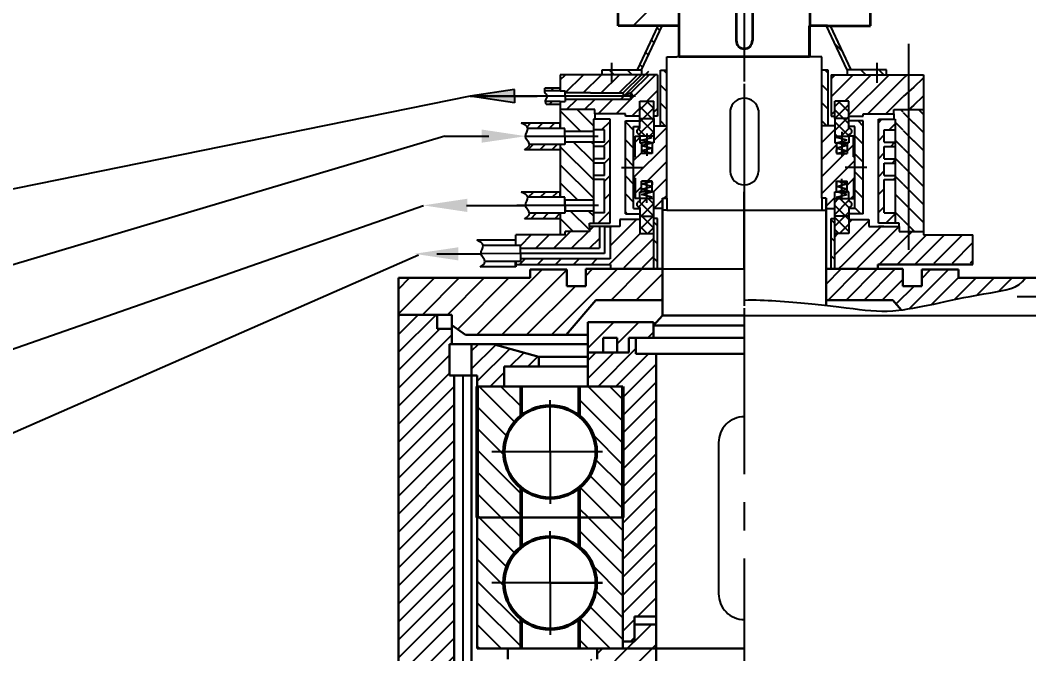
# Model space of a CAD drawing. Header units: millimetres. Extents: x 2503 to 3468, y 3317 to 4421.
# Drawn here: x 2616.9 to 2731, y 4080.2 to 4151.9 of the extents above; entities that cross this region are included whole.
import ezdxf

# ---------------------------------------------------------------- set-up
doc = ezdxf.new("R2010")
doc.units = ezdxf.units.MM
doc.header["$LTSCALE"] = 0.5
doc.linetypes.add('CENTER', pattern=[50.8, 31.75, -6.35, 6.35, -6.35])
doc.styles.get("Standard").update_dxf_attribs({"font": 'isocpeur.ttf', "oblique": 15})
doc.dimstyles.new('ISO-25', dxfattribs={"dimtxt": 2.5, "dimasz": 2.5, "dimexe": 1.25, "dimexo": 0.625, "dimtad": 1, "dimtoh": 1, "dimdec": 0, "dimtxsty": 'Standard', "dimcen": 2.5, "dimadec": 0, "dimazin": 0, "dimtfac": 1, "dimtdec": 0, "dimtmove": 0, "dimatfit": 3, "dimfxl": 1, "dimarcsym": 0})
pattern_1 = [(315, (2426.199, 3323.6669), (1.0169026, 1.0169026), [])]
pattern_2 = [(225, (2426.199, 3323.6669), (1.0169026, -1.0169026), [])]
pattern_3 = [(45, (2728.963, 3281.6018), (-1.4073123, 1.4073123), [])]
pattern_4 = [(45, (14.7563, 0.949), (-1.01690255, 1.01690255), [])]

# ---------------------------------------------------------------- blocks, each defined once
blk = doc.blocks.new('*D11')
at = {"color": 0, "lineweight": -2, "ltscale": 0.5, "transparency": 16777216}
for p, q in [((2699.47, 4383.66), (2896.06, 4383.66)), ((2894.81, 4373.66), (2894.81, 3335.78)), ((2715.39, 3325.78), (2896.06, 3325.78))]:
    blk.add_line(p, q, dxfattribs=at)
at = {"color": 0, "ltscale": 0.5, "transparency": 16777216}
for points in [[(2893.14, 4373.66), (2896.48, 4373.66), (2894.81, 4383.66)], [(2893.14, 3335.78), (2896.48, 3335.78), (2894.81, 3325.78)]]:
    blk.add_solid(points, dxfattribs=at)
at = {"layer": 'Defpoints', "color": 0, "ltscale": 0.5, "transparency": 16777216}
for p in [(2698.84, 4383.66), (2714.77, 3325.78), (2894.81, 3325.78)]:
    blk.add_point(p, dxfattribs=at)
at = {"color": 0, "lineweight": 25, "ltscale": 0.5, "transparency": 16777216, "insert": (2891.69, 3863.87), "char_height": 2.5, "attachment_point": 5, "rotation": 90}
blk.add_mtext('{\\H2x;6990}', dxfattribs=at)
blk = doc.blocks.new('*D21')
at = {"color": 0, "lineweight": -2, "ltscale": 0.5, "transparency": 16777216}
for p, q in [((2699.47, 4160.83), (2881.95, 4160.83)), ((2880.7, 4150.83), (2880.7, 3947.79)), ((2843.87, 3937.79), (2881.95, 3937.79))]:
    blk.add_line(p, q, dxfattribs=at)
at = {"color": 0, "ltscale": 0.5, "transparency": 16777216}
for points in [[(2879.03, 4150.83), (2882.37, 4150.83), (2880.7, 4160.83)], [(2879.03, 3947.79), (2882.37, 3947.79), (2880.7, 3937.79)]]:
    blk.add_solid(points, dxfattribs=at)
at = {"layer": 'Defpoints', "color": 0, "ltscale": 0.5, "transparency": 16777216}
for p in [(2698.84, 4160.83), (2843.24, 3937.79), (2880.7, 3937.79)]:
    blk.add_point(p, dxfattribs=at)
at = {"color": 0, "ltscale": 0.5, "transparency": 16777216, "insert": (2876.57, 4048.17), "char_height": 2.5, "attachment_point": 5, "rotation": 90}
blk.add_mtext('{\\H2.8x;1100}', dxfattribs=at)

msp = doc.modelspace()

# ---------------------------------------------------------------- hatches: boundary and pattern name
at = {"lineweight": 25, "ltscale": 0.5}
h = msp.add_hatch(dxfattribs=at)
h.set_pattern_fill('ANSI31', color=0, scale=1.43)
h.set_pattern_definition([(45, (-1996.202, -1526.426), (-3.2104416, 3.2104416), [])])
h.paths.add_polyline_path([(2698.84, 4168.68), (2682.63, 4168.68), (2682.63, 4163.84), (2684.57, 4163.84), (2684.57, 4151.26), (2689.41, 4151.26), (2691.46, 4151.26), (2691.46, 4160.02), (2692.26, 4160.83), (2698.84, 4160.83)])
h = msp.add_hatch()
h.set_pattern_fill('ANSI31', color=0, scale=0.45295, angle=270, style=0)
h.set_pattern_definition(pattern_1)
h.paths.add_polyline_path([(2686.77, 4146.25), (2687.21, 4146.25), (2689.54, 4151.26), (2689.1, 4151.26)])
h = msp.add_hatch()
h.set_pattern_fill('ANSI31', color=0, scale=0.45295, angle=270, style=0)
h.set_pattern_definition(pattern_1)
h.paths.add_polyline_path([(2708.58, 4151.26), (2708.14, 4151.26), (2710.47, 4146.25), (2710.92, 4146.25)])
h = msp.add_hatch()
h.set_pattern_fill('ANSI31', color=0, scale=0.45295, angle=270, style=0)
h.set_pattern_definition(pattern_1)
h.paths.add_polyline_path([(2683.83, 4146.25), (2683.83, 4145.71), (2687.21, 4145.71), (2687.21, 4146.25)])
h.paths.add_polyline_path([(2682.76, 4146.25), (2682.76, 4145.71), (2683.83, 4145.71), (2683.83, 4146.25)])
h.paths.add_polyline_path([(2710.47, 4146.25), (2710.47, 4145.71), (2713.85, 4145.71), (2713.85, 4146.25)])
h = msp.add_hatch()
h.set_pattern_fill('ANSI31', color=0, scale=0.45295, angle=270, style=0)
h.set_pattern_definition(pattern_1)
h.paths.add_polyline_path([(2689.34, 4146.22), (2689.34, 4139.94), (2690.07, 4139.94), (2690.07, 4146.22)])
h.paths.add_polyline_path([(2707.61, 4146.22), (2707.61, 4139.94), (2708.34, 4139.94), (2708.34, 4146.22)])
h = msp.add_hatch()
h.set_pattern_fill('ANSI31', color=0, scale=0.45295, angle=270, style=0)
h.set_pattern_definition(pattern_1)
h.paths.add_polyline_path([(2713.85, 4146.25), (2713.85, 4145.71), (2714.92, 4145.71), (2714.92, 4146.25)])
h = msp.add_hatch()
h.set_pattern_fill('ANSI31', color=0, scale=0.45295, angle=180, style=0)
h.set_pattern_definition([(225, (2886.0603, 3608.7903), (1.0169026, -1.0169026), [])])
h.paths.add_polyline_path([(2678.56, 4145.71), (2678.02, 4145.71), (2678.02, 4143.89), (2678.56, 4143.89), (2678.56, 4143.65), (2681.45, 4143.65), (2685.15, 4143.65), (2687.21, 4145.71)])
h.paths.add_polyline_path([(2681.54, 4142.95), (2678.56, 4142.95), (2678.56, 4142.67), (2678.02, 4142.67), (2678.02, 4141.77), (2681.93, 4141.77), (2681.93, 4141.28), (2685.38, 4141.28), (2685.38, 4141.03), (2687.02, 4141.03), (2687.02, 4142.73), (2688.6, 4142.73), (2688.6, 4141.01), (2689.02, 4141.01), (2689.02, 4145.71), (2687.67, 4145.71), (2685.61, 4143.65), (2685.61, 4143.65), (2685.81, 4143.3), (2685.61, 4142.95)])
h.paths.add_polyline_path([(2708.66, 4145.71), (2708.66, 4141.01), (2709.08, 4141.01), (2709.08, 4142.73), (2710.67, 4142.73), (2710.67, 4141.03), (2712.3, 4141.03), (2712.3, 4141.28), (2715.76, 4141.28), (2715.76, 4141.77), (2716.83, 4141.77), (2716.83, 4145.71), (2716.53, 4145.71), (2715.93, 4145.71)])
h.paths.add_polyline_path([(2684.76, 4129.33), (2684.76, 4128.54), (2683.65, 4128.54), (2683.65, 4125.32), (2683.65, 4124.87), (2673.5, 4124.87), (2673.5, 4124.56), (2672.98, 4124.56), (2672.98, 4124.23), (2683.72, 4124.23), (2683.72, 4123.86), (2688.6, 4123.93), (2688.6, 4127.73), (2687.02, 4127.73), (2687.02, 4129.33)])
h.paths.add_polyline_path([(2712.93, 4128.54), (2712.93, 4129.33), (2710.67, 4129.33), (2710.67, 4127.73), (2709.08, 4127.73), (2709.08, 4124.22), (2724.7, 4124.43), (2724.7, 4127.59), (2719.12, 4127.59), (2719.12, 4127.97), (2718.04, 4127.97), (2718.04, 4126.65), (2717.93, 4126.45), (2717.93, 4126.19), (2717.93, 4126.17), (2717.44, 4125.88), (2716.95, 4126.19), (2716.95, 4126.45), (2716.83, 4126.65), (2716.83, 4127.97), (2716.35, 4127.97), (2716.35, 4128.54)])
h.paths.add_polyline_path([(2678.56, 4127.97), (2678.56, 4127.59), (2672.98, 4127.59), (2672.98, 4126.98), (2672.98, 4126.98), (2672.98, 4126.38), (2673.5, 4126.38), (2673.5, 4126.07), (2682.44, 4126.07), (2682.44, 4128.54), (2681.33, 4128.54), (2681.33, 4127.97)])
h = msp.add_hatch()
h.set_pattern_fill('ANSI31', color=0, scale=0.45295, angle=180, style=0)
h.set_pattern_definition(pattern_2)
h.paths.add_polyline_path([(2718.04, 4145.71), (2718.04, 4141.77), (2719.12, 4141.77), (2719.12, 4145.71)])
at = {"ltscale": 0.5}
h = msp.add_hatch(color=0, dxfattribs=at)
h.paths.add_polyline_path([(2672.84, 4143.3), (2672.84, 4144.05), (2667.84, 4143.3)])
h.paths.add_polyline_path([(2672.84, 4142.55), (2672.84, 4143.3), (2667.84, 4143.3)])
h = msp.add_hatch()
h.set_pattern_fill('ANSI31', color=0, scale=0.301967, angle=180, style=0)
h.set_pattern_definition([(225, (2426.199, 3323.6669), (0.677935, -0.677935), [])])
edge = h.paths.add_edge_path()
edge.add_spline(control_points=[(2674.53, 4130.03), (2674.53, 4129.81), (2674.25, 4129.61), (2673.98, 4129.42)], knot_values=[0, 0, 0, 0, 1.354968, 1.354968, 1.354968, 1.354968], degree=3, periodic=0)
edge.add_line((2673.98, 4129.42), (2678.02, 4129.42))
edge.add_line((2678.02, 4129.42), (2678.02, 4130.03))
edge.add_line((2678.02, 4130.03), (2674.53, 4130.03))
edge = h.paths.add_edge_path()
edge.add_spline(control_points=[(2673.61, 4132.44), (2673.97, 4132.27), (2674.32, 4132.1), (2674.35, 4131.84)], knot_values=[4.576843, 4.576843, 4.576843, 4.576843, 6.153582, 6.153582, 6.153582, 6.153582], degree=3, periodic=0)
edge.add_line((2674.35, 4131.84), (2678.02, 4131.84))
edge.add_line((2678.02, 4131.84), (2678.02, 4132.44))
edge.add_line((2678.02, 4132.44), (2673.61, 4132.44))
edge = h.paths.add_edge_path()
edge.add_spline(control_points=[(2674.53, 4137.82), (2674.53, 4137.6), (2674.25, 4137.41), (2673.98, 4137.21)], knot_values=[0, 0, 0, 0, 1.354968, 1.354968, 1.354968, 1.354968], degree=3, periodic=0)
edge.add_line((2673.98, 4137.21), (2678.02, 4137.21))
edge.add_line((2678.02, 4137.21), (2678.02, 4137.82))
edge.add_line((2678.02, 4137.82), (2674.53, 4137.82))
edge = h.paths.add_edge_path()
edge.add_spline(control_points=[(2673.61, 4140.23), (2673.97, 4140.06), (2674.32, 4139.89), (2674.35, 4139.63)], knot_values=[4.576843, 4.576843, 4.576843, 4.576843, 6.153582, 6.153582, 6.153582, 6.153582], degree=3, periodic=0)
edge.add_line((2674.35, 4139.63), (2678.02, 4139.63))
edge.add_line((2678.02, 4139.63), (2678.02, 4140.23))
edge.add_line((2678.02, 4140.23), (2673.61, 4140.23))
edge = h.paths.add_edge_path()
edge.add_spline(control_points=[(2676.35, 4142.67), (2676.36, 4142.56), (2676.38, 4142.46), (2676.41, 4142.35)], knot_values=[0, 0, 0, 0, 0.522951, 0.522951, 0.522951, 0.522951], degree=3, periodic=0)
edge.add_line((2676.41, 4142.35), (2678.02, 4142.35))
edge.add_line((2678.02, 4142.35), (2678.02, 4142.67))
edge.add_line((2678.02, 4142.67), (2676.35, 4142.67))
edge = h.paths.add_edge_path()
edge.add_spline(control_points=[(2676.29, 4144.19), (2676.27, 4144.09), (2676.26, 4143.99), (2676.26, 4143.89)], knot_values=[2.734433, 2.734433, 2.734433, 2.734433, 3.218339, 3.218339, 3.218339, 3.218339], degree=3, periodic=0)
edge.add_line((2676.26, 4143.89), (2678.02, 4143.89))
edge.add_line((2678.02, 4143.89), (2678.02, 4144.19))
edge.add_line((2678.02, 4144.19), (2676.29, 4144.19))
h = msp.add_hatch()
h.set_pattern_fill('ANSI37', color=0, scale=0.301967, angle=180, style=0)
h.set_pattern_definition([(225, (2426.199, 3323.6669), (0.677935, -0.677935), []), (315, (2426.199, 3323.6669), (0.677935, 0.677935), [])])
h.paths.add_polyline_path([(2709.08, 4129.72), (2709.08, 4127.73), (2710.67, 4127.73), (2710.67, 4129.72)])
h.paths.add_polyline_path([(2709.08, 4131.7), (2709.08, 4129.72), (2710.67, 4129.72), (2710.67, 4130.7, 0.005431), (2710.67, 4130.7, 0.005681), (2710.68, 4130.7, 0.999501), (2710.67, 4131.37), (2710.67, 4131.7)])
h.paths.add_polyline_path([(2709.08, 4140.75), (2709.08, 4138.76), (2710.67, 4138.76), (2710.67, 4138.97, 1.016255), (2710.67, 4139.64), (2710.67, 4140.75)])
h.paths.add_polyline_path([(2709.08, 4142.73), (2709.08, 4140.75), (2710.67, 4140.75), (2710.67, 4142.73)])
h.paths.add_polyline_path([(2687.02, 4129.72), (2687.02, 4127.73), (2688.6, 4127.73), (2688.6, 4129.72)])
h.paths.add_polyline_path([(2687.02, 4131.7), (2687.02, 4131.37, 1.021964), (2687.02, 4130.7), (2687.02, 4129.72), (2688.6, 4129.72), (2688.6, 4131.7)])
h.paths.add_polyline_path([(2687.02, 4140.75), (2687.02, 4139.64, 1.016255), (2687.02, 4138.97), (2687.02, 4138.76), (2688.6, 4138.76), (2688.6, 4140.75)])
h.paths.add_polyline_path([(2687.02, 4142.73), (2687.02, 4140.75), (2688.6, 4140.75), (2688.6, 4142.73)])
h = msp.add_hatch()
h.set_pattern_fill('ANSI31', color=0, scale=0.45295, angle=270, style=0)
h.set_pattern_definition(pattern_1)
h.paths.add_polyline_path([(2678.54, 4138.12), (2678.54, 4137.82), (2678.02, 4137.82), (2678.02, 4137.21), (2678.02, 4131.84), (2678.54, 4131.84), (2678.54, 4131.54), (2681.76, 4131.54), (2681.76, 4138.12)])
h.paths.add_polyline_path([(2678.54, 4130.33), (2678.54, 4130.03), (2678.02, 4130.03), (2678.02, 4127.59), (2678.56, 4127.59), (2678.56, 4127.97), (2681.33, 4127.97), (2681.33, 4128.54), (2681.33, 4128.9), (2681.76, 4128.9), (2681.76, 4130.33)])
h.paths.add_polyline_path([(2678.02, 4141.77), (2678.02, 4139.63), (2678.54, 4139.63), (2678.54, 4139.33), (2681.76, 4139.33), (2681.76, 4140.67), (2681.93, 4140.67), (2681.93, 4141.28), (2681.93, 4141.77)])
h.paths.add_polyline_path([(2688.6, 4129.46), (2688.6, 4123.73), (2689.02, 4123.73), (2689.02, 4129.46)])
h = msp.add_hatch()
h.set_pattern_fill('ANSI31', color=0, scale=0.45295, angle=270, style=0)
h.set_pattern_definition(pattern_1)
h.paths.add_polyline_path([(2718.04, 4141.77), (2718.04, 4127.97), (2719.12, 4127.97), (2719.12, 4141.77)])
h.paths.add_polyline_path([(2715.76, 4141.77), (2715.76, 4141.28), (2715.76, 4140.67), (2715.92, 4140.67), (2715.92, 4128.9), (2716.35, 4128.9), (2716.35, 4128.54), (2716.35, 4127.97), (2716.83, 4127.97), (2716.83, 4141.77)])
h.paths.add_polyline_path([(2708.66, 4129.46), (2708.66, 4123.73), (2709.08, 4123.73), (2709.08, 4129.46)])
h = msp.add_hatch()
h.set_pattern_fill('ANSI31', color=0, scale=0.45295, angle=180, style=0)
h.set_pattern_definition(pattern_2)
h.paths.add_polyline_path([(2681.76, 4130.09), (2681.76, 4128.9), (2683.66, 4128.9), (2683.66, 4140.67), (2681.76, 4140.67), (2681.76, 4139.46), (2683.01, 4139.46), (2683.01, 4138.07), (2681.76, 4138.07), (2681.76, 4137.59), (2683.01, 4137.59), (2683.01, 4136.19), (2681.76, 4136.19), (2681.76, 4135.72), (2683.01, 4135.72), (2683.01, 4134.32), (2681.76, 4134.32), (2681.76, 4133.84), (2683.01, 4133.84), (2683.01, 4130.09)])
h.paths.add_polyline_path([(2714.67, 4130.09), (2714.67, 4133.84), (2715.92, 4133.84), (2715.92, 4134.32), (2714.67, 4134.32), (2714.67, 4135.72), (2715.92, 4135.72), (2715.92, 4136.19), (2714.67, 4136.19), (2714.67, 4137.59), (2715.92, 4137.59), (2715.92, 4138.07), (2714.67, 4138.07), (2714.67, 4139.46), (2715.92, 4139.46), (2715.92, 4140.67), (2714.02, 4140.67), (2714.02, 4128.9), (2715.92, 4128.9), (2715.92, 4130.09)])
h = msp.add_hatch()
h.set_pattern_fill('ANSI31', color=0, scale=0.45295, angle=270, style=0)
h.set_pattern_definition(pattern_1)
h.paths.add_polyline_path([(2711.36, 4135.23), (2711.36, 4130.59), (2710.67, 4130.59), (2710.67, 4129.99), (2712.3, 4129.99), (2712.3, 4135.23)])
h.paths.add_polyline_path([(2710.67, 4140.48), (2710.67, 4139.87), (2711.36, 4139.87), (2711.36, 4135.23), (2712.3, 4135.23), (2712.3, 4140.48)])
h.paths.add_polyline_path([(2685.38, 4135.23), (2685.38, 4129.99), (2687.02, 4129.99), (2687.02, 4130.59), (2686.32, 4130.59), (2686.32, 4135.23)])
h.paths.add_polyline_path([(2685.38, 4140.48), (2685.38, 4135.23), (2686.32, 4135.23), (2686.32, 4139.87), (2687.02, 4139.87), (2687.02, 4140.48)])
h = msp.add_hatch(color=0, dxfattribs=at)
h.paths.add_polyline_path([(2669.13, 4139.51), (2674.13, 4138.76), (2669.13, 4138.76)])
h.paths.add_polyline_path([(2669.13, 4138.76), (2674.13, 4138.76), (2669.13, 4138.02)])
h = msp.add_hatch()
h.set_pattern_fill('ANSI31', color=0, scale=0.428571, style=0)
h.set_pattern_definition([(45, (2987.6857, 3174.9942), (-0.9621703, 0.9621703), [])])
h.paths.add_polyline_path([(2690.07, 4139.94), (2688.6, 4139.94), (2688.6, 4138.76), (2688.6, 4138.01), (2688.41, 4138.01), (2688.41, 4137.4), (2688.41, 4136.92), (2688.41, 4136.8), (2688.41, 4136.8), (2687.2, 4136.8), (2687.2, 4137.4), (2687.2, 4138.01), (2687.02, 4138.01), (2687.02, 4138.76), (2686.5, 4138.76), (2686.5, 4136.44), (2686.32, 4136.44), (2686.32, 4134.02), (2686.5, 4134.02), (2686.5, 4131.7), (2687.02, 4131.7), (2687.02, 4132.46), (2687.2, 4132.46), (2687.2, 4133.06), (2687.2, 4133.66), (2688.41, 4133.66), (2688.41, 4133.66), (2688.41, 4133.06), (2688.41, 4132.94), (2688.41, 4132.46), (2688.6, 4132.46), (2688.6, 4131.7), (2688.6, 4130.59), (2689.59, 4130.59), (2689.59, 4131.73), (2690.07, 4131.73)])
h.paths.add_polyline_path([(2711.36, 4136.44), (2711.18, 4136.44), (2711.18, 4138.76), (2710.67, 4138.76), (2710.67, 4138.01), (2710.48, 4138.01), (2710.48, 4137.4), (2710.48, 4136.8), (2709.27, 4136.8), (2709.27, 4136.8), (2709.27, 4137.4), (2709.27, 4137.52), (2709.27, 4138.01), (2709.08, 4138.01), (2709.08, 4138.76), (2709.08, 4139.94), (2707.61, 4139.94), (2707.61, 4131.73), (2708.09, 4131.73), (2708.09, 4130.59), (2709.08, 4130.59), (2709.08, 4131.7), (2709.08, 4132.46), (2709.27, 4132.46), (2709.27, 4133.06), (2709.27, 4133.55), (2709.27, 4133.66), (2709.27, 4133.66), (2710.48, 4133.66), (2710.48, 4133.06), (2710.48, 4132.46), (2710.67, 4132.46), (2710.67, 4131.7), (2711.18, 4131.7), (2711.18, 4134.02), (2711.36, 4134.02)])
h = msp.add_hatch(color=0, dxfattribs=at)
h.paths.add_polyline_path([(2667.51, 4131.68), (2662.51, 4130.93), (2667.51, 4130.93)])
h.paths.add_polyline_path([(2667.51, 4130.93), (2662.51, 4130.93), (2667.51, 4130.18)])
h = msp.add_hatch(color=0, dxfattribs=at)
h.paths.add_polyline_path([(2666.5, 4126.19), (2661.5, 4125.45), (2666.5, 4125.45)])
h.paths.add_polyline_path([(2666.5, 4125.45), (2661.5, 4125.45), (2666.5, 4124.7)])
h = msp.add_hatch()
h.set_pattern_fill('ANSI31', color=0, scale=0.626847, style=0)
h.set_pattern_definition(pattern_3)
h.paths.add_polyline_path([(2682.05, 4120.22), (2689.58, 4120.22), (2689.58, 4123.73), (2689.58, 4123.73), (2680.91, 4123.73), (2680.91, 4121.8), (2678.77, 4121.8), (2678.77, 4123.66), (2674.61, 4123.66), (2674.61, 4122.72), (2659.7, 4122.72), (2659.7, 4118.56), (2665.76, 4118.56), (2665.76, 4117.38), (2667.31, 4116.27), (2678.69, 4116.27)])
h = msp.add_hatch(dxfattribs=at)
h.set_pattern_fill('ANSI31', color=0, scale=0.45295, style=0)
h.set_pattern_definition(pattern_4)
edge = h.paths.add_edge_path()
edge.add_spline(control_points=[(2716.59, 4119.1), (2719.2, 4119.42), (2723.93, 4120.74), (2729.91, 4121.51), (2730.64, 4122.72)], knot_values=[21.904117, 21.904117, 21.904117, 21.904117, 32.370701, 36.333796, 36.333796, 36.333796, 36.333796], degree=3, periodic=0)
edge.add_line((2730.64, 4122.72), (2723.07, 4122.72))
edge.add_line((2723.07, 4122.72), (2723.07, 4123.66))
edge.add_line((2723.07, 4123.66), (2718.91, 4123.66))
edge.add_line((2718.91, 4123.66), (2718.91, 4121.8))
edge.add_line((2718.91, 4121.8), (2716.77, 4121.8))
edge.add_line((2716.77, 4121.8), (2716.77, 4123.73))
edge.add_line((2716.77, 4123.73), (2708.1, 4123.73))
edge.add_line((2708.1, 4123.73), (2708.1, 4120.22))
edge.add_line((2708.1, 4120.22), (2715.63, 4120.22))
edge.add_line((2715.63, 4120.22), (2716.59, 4119.1))
h = msp.add_hatch(dxfattribs=at)
h.set_pattern_fill('ANSI31', color=0, scale=0.45295, style=0)
h.set_pattern_definition(pattern_4)
h.paths.add_polyline_path([(2659.7, 4078.69), (2653.69, 4078.69), (2651.87, 4076.39), (2651.87, 4067.3), (2651.87, 4062.79), (2653.88, 4062.79), (2653.88, 4060.68), (2651.87, 4060.68), (2651.87, 4057.78), (2653.88, 4057.78), (2653.88, 4055.67), (2651.87, 4055.67), (2651.87, 4052.76), (2653.88, 4052.76), (2653.88, 4050.65), (2651.87, 4050.65), (2651.87, 4047.75), (2653.88, 4047.75), (2653.88, 4045.64), (2651.87, 4045.64), (2651.87, 4042.73), (2653.88, 4042.73), (2653.88, 4040.62), (2651.87, 4040.62), (2651.87, 4037.72), (2653.88, 4037.72), (2653.88, 4035.61), (2651.87, 4035.61), (2651.87, 4032.79), (2650.31, 4032.79), (2643.43, 4032.79), (2643.43, 4025.62), (2650.31, 4025.62), (2650.31, 4023.95), (2653.18, 4023.95), (2653.18, 4025.62), (2654.45, 4025.62), (2654.45, 4030.77), (2655.85, 4032.25), (2655.85, 4066.72), (2654.88, 4067.94), (2654.88, 4073.38), (2663.53, 4073.38), (2663.53, 4074.34), (2666.01, 4074.34), (2666.01, 4111.69), (2665.48, 4111.69), (2665.48, 4115.23), (2665.76, 4115.23), (2665.76, 4116.95), (2664.09, 4116.95), (2664.09, 4118.56), (2659.7, 4118.56)])
at = {"lineweight": -3}
h = msp.add_hatch(dxfattribs=at)
h.set_pattern_fill('ANSI31', color=0, scale=0.626847, style=0)
h.set_pattern_definition(pattern_3)
h.paths.add_polyline_path([(2688.58, 4117.33), (2688.58, 4117.7), (2681.14, 4117.7), (2681.14, 4115.23), (2681.14, 4114.28), (2682.89, 4114.28), (2682.89, 4115.93), (2684.46, 4115.93), (2684.46, 4114.28), (2685.78, 4114.28), (2685.78, 4115.93), (2686.58, 4115.93), (2688.58, 4115.93)])
at = {"ltscale": 0.5}
h = msp.add_hatch(dxfattribs=at)
h.set_pattern_fill('ANSI31', color=0, scale=0.45295, style=0)
h.set_pattern_definition(pattern_4)
h.paths.add_polyline_path([(2685.11, 4081.57), (2686.4, 4081.57), (2686.4, 4084.42), (2688.88, 4084.42), (2688.88, 4114.13), (2686.58, 4114.13), (2686.58, 4115.93), (2685.78, 4115.93), (2685.78, 4114.28), (2681.14, 4114.28), (2681.14, 4110.45), (2685.11, 4110.45)])
h = msp.add_hatch(dxfattribs=at)
h.set_pattern_fill('ANSI31', color=0, scale=0.45295, style=0)
h.set_pattern_definition(pattern_4)
h.paths.add_polyline_path([(2671.66, 4112.68), (2675.6, 4112.68), (2675.6, 4113.78), (2670.42, 4115.23), (2667.99, 4115.23), (2667.99, 4111.69), (2668.63, 4111.69), (2668.63, 4110.45), (2671.66, 4110.45)])
h = msp.add_hatch()
h.set_pattern_fill('ANSI31', color=0, scale=0.5492, angle=-90, style=0)
h.set_pattern_definition([(315, (2311.8435, 4383.5862), (1.232989, 1.232989), [])])
h.paths.add_polyline_path([(2682.09, 4103.03, -0.225512), (2680.17, 4098.98), (2680.17, 4095.61), (2685.11, 4095.61), (2685.11, 4110.44), (2680.17, 4110.44), (2680.17, 4107.07, -0.225512)])
h.paths.add_polyline_path([(2673.58, 4107.07), (2673.58, 4110.44), (2672.2, 4110.44), (2668.63, 4110.44), (2668.63, 4095.61), (2673.58, 4095.61), (2673.58, 4098.98, -0.225512), (2671.66, 4103.03, -0.225512)])
h = msp.add_hatch()
h.set_pattern_fill('ANSI31', color=0, scale=0.5492, angle=-90, style=0)
h.set_pattern_definition([(315, (2311.8435, 4368.7578), (1.232989, 1.232989), [])])
h.paths.add_polyline_path([(2682.09, 4088.2, -0.225512), (2680.17, 4084.15), (2680.17, 4080.79), (2685.11, 4080.79), (2685.11, 4095.61), (2680.17, 4095.61), (2680.17, 4092.24, -0.225512)])
h.paths.add_polyline_path([(2673.58, 4092.24), (2673.58, 4095.61), (2672.2, 4095.61), (2668.63, 4095.61), (2668.63, 4080.79), (2673.58, 4080.79), (2673.58, 4084.15, -0.225512), (2671.66, 4088.2, -0.225512)])
h = msp.add_hatch()
h.set_pattern_fill('ANSI31', color=0, scale=0.626847, style=0)
h.set_pattern_definition([(45, (2728.963, 3274.1218), (-1.4073123, 1.4073123), [])])
h.paths.add_polyline_path([(2684.47, 4075.53), (2683.6, 4075.53), (2683.6, 4077.25), (2686.32, 4077.25), (2687.26, 4076.45), (2688.88, 4076.45), (2688.88, 4083.5), (2686.4, 4083.5), (2686.4, 4081.57), (2685.11, 4081.57), (2685.11, 4080.79), (2682.2, 4080.79), (2682.2, 4079.57), (2681.49, 4079.57), (2681.49, 4073.21), (2682.47, 4073.21), (2682.47, 4070.07), (2681.18, 4070.07), (2681.18, 4056.99), (2683.22, 4056.99), (2683.22, 4067.08), (2684.47, 4067.08)])

# ---------------------------------------------------------------- linework, layer by layer
at = {"linetype": 'CENTER'}
msp.add_line((2698.84, 4395.78), (2698.84, 3779.85), dxfattribs=at)
at = {"color": 0, "linetype": 'CENTER'}
msp.add_line((2698.84, 4239.95), (2698.84, 4112.82), dxfattribs=at)
at = {"color": 0, "lineweight": 35}
for p, q in [((2684.57, 4151.26), (2684.57, 4163.84)), ((2713.11, 4151.26), (2713.11, 4163.84)), ((2691.46, 4147.74), (2691.49, 4160.34)), ((2706.26, 4160.31), (2706.23, 4147.74)), ((2691.46, 4151.26), (2684.57, 4151.26)), ((2691.46, 4147.74), (2691.46, 4151.26)), ((2708.27, 4151.26), (2706.23, 4151.26)), ((2706.23, 4147.74), (2706.23, 4151.26)), ((2708.27, 4151.26), (2713.11, 4151.26)), ((2706.23, 4147.74), (2691.46, 4147.74))]:
    msp.add_line(p, q, dxfattribs=at)
at = {"color": 0, "lineweight": 35, "ltscale": 0.5}
for p, q in [((2697.93, 4158.39), (2697.93, 4149.57)), ((2699.75, 4158.39), (2699.75, 4149.57))]:
    msp.add_line(p, q, dxfattribs=at)
at = {"color": 0}
for p, q in [((2686.77, 4146.25), (2689.1, 4151.26)), ((2687.21, 4146.25), (2689.54, 4151.26)), ((2691.21, 4151.26), (2690.48, 4151.26)), ((2706.47, 4151.26), (2707.21, 4151.26)), ((2708.58, 4151.26), (2706.47, 4151.26)), ((2706.47, 4151.26), (2706.47, 4151.26)), ((2710.47, 4146.25), (2708.14, 4151.26)), ((2710.92, 4146.25), (2708.58, 4151.26)), ((2717.44, 4125.88), (2717.44, 4149.21)), ((2690.07, 4131.73), (2690.07, 4147.74)), ((2690.07, 4147.74), (2691.21, 4147.74)), ((2706.47, 4147.74), (2691.21, 4147.74)), ((2707.61, 4147.74), (2706.47, 4147.74)), ((2707.61, 4131.73), (2707.61, 4147.74)), ((2682.76, 4145.67), (2682.76, 4146.25)), ((2682.76, 4146.25), (2687.21, 4146.25)), ((2683.83, 4147.05), (2683.83, 4144.81)), ((2684.87, 4142.95), (2688.05, 4146.12)), ((2687.21, 4146.25), (2687.21, 4145.71)), ((2689.34, 4146.22), (2690.07, 4146.22)), ((2689.34, 4139.94), (2689.34, 4146.22)), ((2708.34, 4146.22), (2707.61, 4146.22)), ((2708.34, 4139.94), (2708.34, 4146.22)), ((2714.92, 4146.25), (2710.47, 4146.25)), ((2710.47, 4146.25), (2710.47, 4145.71)), ((2713.85, 4147.05), (2713.85, 4144.81)), ((2714.92, 4145.67), (2714.92, 4146.25)), ((2678.02, 4145.71), (2678.02, 4143.89)), ((2678.56, 4145.71), (2678.02, 4145.71)), ((2689.02, 4145.71), (2678.56, 4145.71)), ((2687.21, 4145.71), (2685.15, 4143.65)), ((2688.08, 4145.71), (2686.01, 4143.65)), ((2689.02, 4145.71), (2689.02, 4141.01)), ((2708.66, 4145.71), (2719.12, 4145.71)), ((2708.66, 4145.71), (2708.66, 4141.01)), ((2716.83, 4145.3), (2717.25, 4145.71)), ((2719.12, 4145.71), (2719.12, 4127.59)), ((2678.02, 4143.89), (2676.26, 4143.89)), ((2678.02, 4144.19), (2676.29, 4144.19)), ((2678.02, 4143.89), (2678.02, 4144.19)), ((2678.02, 4143.89), (2678.56, 4143.89)), ((2678.56, 4143.65), (2678.56, 4143.89)), ((2718.04, 4144.3), (2716.83, 4143.26)), ((2686.53, 4143.3), (2676.19, 4143.3)), ((2676.19, 4143.3), (2676.19, 4143.3)), ((2678.02, 4142.67), (2676.35, 4142.67)), ((2678.02, 4142.67), (2678.02, 4142.35)), ((2678.02, 4142.67), (2678.02, 4139.63)), ((2678.02, 4142.67), (2678.56, 4142.67)), ((2678.56, 4143.25), (2678.56, 4143.65)), ((2681.45, 4143.65), (2678.56, 4143.65)), ((2678.56, 4143.25), (2678.56, 4142.95)), ((2678.56, 4142.95), (2678.56, 4142.67)), ((2678.56, 4142.95), (2681.54, 4142.95)), ((2681.45, 4143.65), (2685.15, 4143.65)), ((2681.54, 4142.95), (2686.01, 4142.95)), ((2685.22, 4143.3), (2685.15, 4143.65)), ((2686.01, 4143.65), (2685.22, 4143.3)), ((2686.01, 4143.65), (2686.21, 4143.3)), ((2686.01, 4142.95), (2686.01, 4143.65)), ((2686.01, 4142.95), (2686.21, 4143.3)), ((2687.02, 4142.73), (2688.6, 4142.73)), ((2687.02, 4139.64), (2687.02, 4142.73)), ((2688.6, 4140.75), (2688.6, 4142.73)), ((2710.67, 4142.73), (2709.08, 4142.73)), ((2709.08, 4140.75), (2709.08, 4142.73)), ((2710.67, 4139.64), (2710.67, 4142.73)), ((2678.02, 4142.35), (2676.41, 4142.35)), ((2681.93, 4141.77), (2678.02, 4141.77)), ((2681.93, 4141.28), (2681.93, 4141.77)), ((2715.76, 4141.77), (2716.83, 4141.77)), ((2715.76, 4141.28), (2715.76, 4141.77)), ((2716.83, 4141.77), (2719.12, 4141.77)), ((2718.04, 4142.27), (2717.44, 4141.77)), ((2681.76, 4140.67), (2681.76, 4128.9)), ((2683.66, 4140.67), (2681.76, 4140.67)), ((2681.93, 4141.28), (2681.93, 4140.67)), ((2685.38, 4141.28), (2681.93, 4141.28)), ((2683.66, 4128.9), (2683.66, 4140.67)), ((2685.38, 4141.03), (2685.38, 4141.28)), ((2687.02, 4141.03), (2685.38, 4141.03)), ((2685.38, 4129.99), (2685.38, 4140.48)), ((2685.38, 4140.48), (2687.02, 4140.48)), ((2687.02, 4140.75), (2688.6, 4140.75)), ((2689.02, 4141.01), (2688.6, 4141.01)), ((2688.6, 4140.75), (2688.6, 4138.76)), ((2708.66, 4141.01), (2709.08, 4141.01)), ((2710.67, 4140.75), (2709.08, 4140.75)), ((2709.08, 4140.75), (2709.08, 4138.76)), ((2710.67, 4141.03), (2712.3, 4141.03)), ((2712.3, 4140.48), (2710.67, 4140.48)), ((2712.3, 4141.28), (2715.76, 4141.28)), ((2712.3, 4141.03), (2712.3, 4141.28)), ((2712.3, 4129.99), (2712.3, 4140.48)), ((2714.02, 4128.9), (2714.02, 4140.67)), ((2714.02, 4140.67), (2715.92, 4140.67)), ((2715.76, 4141.28), (2715.76, 4140.67)), ((2715.92, 4140.67), (2715.92, 4128.9)), ((2716.83, 4141.45), (2718.04, 4140.25)), ((2678.02, 4140.23), (2673.61, 4140.23)), ((2678.54, 4139.63), (2674.35, 4139.63)), ((2678.02, 4139.63), (2678.02, 4140.23)), ((2678.54, 4138.72), (2678.54, 4139.63)), ((2678.54, 4138.72), (2678.54, 4139.33)), ((2678.54, 4139.33), (2681.76, 4139.33)), ((2683.01, 4139.46), (2681.76, 4139.46)), ((2683.01, 4138.07), (2683.01, 4139.46)), ((2686.32, 4130.59), (2686.32, 4139.87)), ((2686.32, 4139.87), (2687.02, 4139.87)), ((2688.6, 4139.94), (2690.07, 4139.94)), ((2709.08, 4139.94), (2707.61, 4139.94)), ((2709.87, 4139.24), (2709.87, 4136.53)), ((2711.36, 4139.87), (2710.67, 4139.87)), ((2711.36, 4130.59), (2711.36, 4139.87)), ((2714.67, 4139.46), (2715.92, 4139.46)), ((2714.67, 4138.07), (2714.67, 4139.46)), ((2716.83, 4139.42), (2718.04, 4138.21)), ((2682.29, 4138.72), (2673.98, 4138.72)), ((2678.54, 4138.72), (2678.54, 4137.82)), ((2678.54, 4138.12), (2681.76, 4138.12)), ((2686.5, 4136.44), (2686.5, 4138.76)), ((2686.5, 4138.76), (2687.02, 4138.76)), ((2687.02, 4138.76), (2687.02, 4138.97)), ((2688.6, 4138.76), (2687.02, 4138.76)), ((2687.02, 4138.76), (2687.02, 4138.01)), ((2687.2, 4138.31), (2688.41, 4138.61)), ((2688.41, 4138.01), (2687.2, 4138.31)), ((2687.81, 4139.06), (2687.81, 4136.52)), ((2688.41, 4138.61), (2687.81, 4138.76)), ((2688.6, 4138.76), (2688.6, 4138.01)), ((2709.08, 4138.76), (2709.08, 4138.01)), ((2709.08, 4138.76), (2710.67, 4138.76)), ((2709.27, 4138.61), (2709.87, 4138.76)), ((2710.48, 4138.31), (2709.27, 4138.61)), ((2709.27, 4138.01), (2710.48, 4138.31)), ((2710.67, 4138.76), (2710.67, 4138.97)), ((2711.18, 4138.76), (2710.67, 4138.76)), ((2710.67, 4138.76), (2710.67, 4138.01)), ((2711.18, 4136.44), (2711.18, 4138.76)), ((2678.02, 4137.21), (2673.98, 4137.21)), ((2678.54, 4137.82), (2674.53, 4137.82)), ((2678.02, 4137.82), (2678.02, 4137.21)), ((2678.02, 4137.82), (2678.02, 4131.84)), ((2683.01, 4138.07), (2681.76, 4138.07)), ((2683.01, 4137.59), (2681.76, 4137.59)), ((2683.01, 4137.59), (2681.76, 4137.59)), ((2683.01, 4136.19), (2683.01, 4137.59)), ((2687.02, 4138.01), (2687.2, 4138.01)), ((2687.2, 4138.01), (2687.2, 4137.4)), ((2687.2, 4138.01), (2687.2, 4136.8)), ((2688.41, 4138.01), (2687.2, 4138.01)), ((2687.2, 4137.7), (2688.41, 4138.01)), ((2688.41, 4138.01), (2687.2, 4138.01)), ((2687.2, 4138.01), (2687.2, 4137.4)), ((2687.2, 4138.01), (2687.2, 4136.8)), ((2687.2, 4137.7), (2688.41, 4137.4)), ((2687.2, 4137.7), (2688.41, 4137.4)), ((2688.41, 4137.4), (2687.2, 4137.1)), ((2687.2, 4137.4), (2687.2, 4136.8)), ((2688.41, 4137.4), (2687.2, 4137.1)), ((2687.2, 4137.4), (2687.2, 4136.8)), ((2688.41, 4136.8), (2687.2, 4137.1)), ((2688.41, 4138.01), (2688.41, 4137.4)), ((2688.6, 4138.01), (2688.41, 4138.01)), ((2688.41, 4138.01), (2688.41, 4137.4)), ((2688.41, 4137.52), (2688.41, 4136.92)), ((2688.41, 4137.52), (2688.41, 4136.92)), ((2688.41, 4137.4), (2688.41, 4136.8)), ((2688.41, 4137.4), (2688.41, 4136.8)), ((2688.41, 4136.92), (2688.41, 4137.22)), ((2688.41, 4136.92), (2688.41, 4137.22)), ((2709.08, 4138.01), (2709.27, 4138.01)), ((2709.27, 4138.01), (2709.27, 4137.4)), ((2709.27, 4138.01), (2710.48, 4138.01)), ((2710.48, 4137.7), (2709.27, 4138.01)), ((2710.48, 4137.7), (2709.27, 4137.4)), ((2709.27, 4137.52), (2709.27, 4136.92)), ((2709.27, 4137.4), (2709.27, 4136.8)), ((2709.27, 4137.4), (2710.48, 4137.1)), ((2709.27, 4136.92), (2709.27, 4137.22)), ((2709.27, 4136.8), (2710.48, 4137.1)), ((2710.48, 4138.01), (2710.48, 4136.8)), ((2710.48, 4138.01), (2710.48, 4137.4)), ((2710.67, 4138.01), (2710.48, 4138.01)), ((2710.48, 4137.4), (2710.48, 4136.8)), ((2714.67, 4138.07), (2715.92, 4138.07)), ((2714.67, 4136.19), (2714.67, 4137.59)), ((2714.67, 4137.59), (2715.92, 4137.59)), ((2716.83, 4137.39), (2718.04, 4136.18)), ((2683.01, 4136.19), (2681.76, 4136.19)), ((2686.5, 4136.44), (2686.32, 4136.44)), ((2688.41, 4136.8), (2687.2, 4136.8)), ((2688.41, 4136.8), (2687.2, 4136.8)), ((2709.27, 4136.8), (2710.48, 4136.8)), ((2711.18, 4136.44), (2711.36, 4136.44)), ((2714.67, 4136.19), (2715.92, 4136.19)), ((2683.01, 4135.72), (2681.76, 4135.72)), ((2683.01, 4135.72), (2681.76, 4135.72)), ((2683.01, 4134.32), (2683.01, 4135.72)), ((2684.96, 4135.23), (2687.43, 4135.23)), ((2712.72, 4135.23), (2710.26, 4135.23)), ((2714.67, 4135.72), (2715.92, 4135.72)), ((2714.67, 4135.72), (2715.92, 4135.72)), ((2714.67, 4134.32), (2714.67, 4135.72)), ((2716.83, 4135.35), (2718.04, 4134.15)), ((2683.01, 4134.32), (2681.76, 4134.32)), ((2683.01, 4133.84), (2681.76, 4133.84)), ((2683.01, 4130.09), (2683.01, 4133.84)), ((2686.5, 4134.02), (2686.32, 4134.02)), ((2686.5, 4134.02), (2686.5, 4131.7)), ((2688.41, 4133.66), (2687.2, 4133.66)), ((2687.2, 4133.06), (2687.2, 4133.66)), ((2687.2, 4132.46), (2687.2, 4133.66)), ((2687.2, 4133.36), (2688.41, 4133.66)), ((2687.81, 4133.06), (2687.81, 4133.66)), ((2688.41, 4133.06), (2688.41, 4133.66)), ((2688.41, 4133.55), (2688.41, 4133.24)), ((2688.41, 4132.94), (2688.41, 4133.55)), ((2709.27, 4133.66), (2710.48, 4133.66)), ((2709.27, 4133.06), (2709.27, 4133.66)), ((2710.48, 4133.36), (2709.27, 4133.66)), ((2709.27, 4133.55), (2709.27, 4133.24)), ((2709.27, 4132.94), (2709.27, 4133.55)), ((2709.27, 4132.94), (2709.27, 4133.55)), ((2709.27, 4133.55), (2709.27, 4133.24)), ((2709.87, 4131.47), (2709.87, 4133.94)), ((2710.48, 4133.06), (2710.48, 4133.66)), ((2710.48, 4132.46), (2710.48, 4133.66)), ((2711.18, 4134.02), (2711.36, 4134.02)), ((2711.18, 4134.02), (2711.18, 4131.7)), ((2714.67, 4134.32), (2715.92, 4134.32)), ((2714.67, 4133.84), (2715.92, 4133.84)), ((2714.67, 4130.09), (2714.67, 4133.84)), ((2678.02, 4132.44), (2673.61, 4132.44)), ((2678.02, 4131.84), (2678.02, 4132.44)), ((2687.02, 4132.46), (2687.2, 4132.46)), ((2687.02, 4131.7), (2687.02, 4132.46)), ((2688.41, 4133.06), (2687.2, 4133.36)), ((2687.2, 4132.76), (2688.41, 4133.06)), ((2687.2, 4132.46), (2687.2, 4133.06)), ((2688.41, 4132.46), (2687.2, 4132.76)), ((2688.41, 4132.46), (2687.2, 4132.46)), ((2687.2, 4132.15), (2688.41, 4132.46)), ((2687.81, 4131.23), (2687.81, 4133.06)), ((2688.41, 4132.46), (2688.41, 4133.06)), ((2688.6, 4132.46), (2688.41, 4132.46)), ((2688.6, 4131.7), (2688.6, 4132.46)), ((2698.84, 4123.73), (2698.84, 4132.46)), ((2709.08, 4131.7), (2709.08, 4132.46)), ((2709.08, 4132.46), (2709.27, 4132.46)), ((2709.27, 4133.06), (2710.48, 4133.36)), ((2709.27, 4133.06), (2710.48, 4133.36)), ((2710.48, 4132.76), (2709.27, 4133.06)), ((2709.27, 4132.46), (2709.27, 4133.06)), ((2709.27, 4132.46), (2709.27, 4133.06)), ((2710.48, 4132.76), (2709.27, 4133.06)), ((2709.27, 4132.46), (2710.48, 4132.76)), ((2709.27, 4132.46), (2710.48, 4132.46)), ((2710.48, 4132.15), (2709.27, 4132.46)), ((2709.27, 4132.46), (2710.48, 4132.46)), ((2710.48, 4132.46), (2710.48, 4133.06)), ((2710.48, 4132.46), (2710.48, 4133.06)), ((2710.67, 4132.46), (2710.48, 4132.46)), ((2710.67, 4131.7), (2710.67, 4132.46)), ((2716.83, 4133.32), (2718.04, 4132.11)), ((2678.54, 4131.84), (2674.35, 4131.84)), ((2678.54, 4130.93), (2678.54, 4131.84)), ((2678.56, 4130.93), (2678.56, 4131.54)), ((2678.56, 4131.54), (2681.76, 4131.54)), ((2687.02, 4131.7), (2686.5, 4131.7)), ((2687.02, 4131.7), (2687.02, 4131.37)), ((2688.6, 4131.7), (2687.02, 4131.7)), ((2688.41, 4131.85), (2687.2, 4132.15)), ((2687.81, 4131.7), (2688.41, 4131.85)), ((2688.6, 4123.73), (2688.6, 4131.7)), ((2689.59, 4131.73), (2690.07, 4131.73)), ((2690.07, 4131.73), (2690.07, 4130.38)), ((2708.09, 4131.73), (2707.61, 4131.73)), ((2707.61, 4131.73), (2707.61, 4130.38)), ((2708.09, 4123.73), (2708.09, 4131.73)), ((2709.08, 4131.7), (2710.67, 4131.7)), ((2709.08, 4123.73), (2709.08, 4131.7)), ((2709.27, 4131.85), (2710.48, 4132.15)), ((2709.87, 4131.7), (2709.27, 4131.85)), ((2710.67, 4131.7), (2711.18, 4131.7)), ((2710.67, 4131.7), (2710.67, 4131.37)), ((2718.04, 4130.08), (2716.83, 4131.29)), ((2682.35, 4130.93), (2673.11, 4130.93)), ((2678.54, 4130.93), (2678.54, 4130.03)), ((2678.56, 4130.93), (2678.56, 4130.33)), ((2678.56, 4130.33), (2681.76, 4130.33)), ((2683.01, 4130.09), (2681.76, 4130.09)), ((2686.32, 4130.59), (2687.02, 4130.59)), ((2687.02, 4130.7), (2687.02, 4127.73)), ((2689.59, 4130.59), (2688.6, 4130.59)), ((2690.07, 4130.38), (2689.59, 4130.38)), ((2690.07, 4130.38), (2707.61, 4130.38)), ((2707.61, 4130.38), (2708.09, 4130.38)), ((2708.09, 4130.59), (2709.08, 4130.59)), ((2710.67, 4130.7), (2710.67, 4127.73)), ((2711.36, 4130.59), (2710.67, 4130.59)), ((2714.67, 4130.09), (2715.92, 4130.09)), ((2678.02, 4129.42), (2673.98, 4129.42)), ((2678.54, 4130.03), (2674.53, 4130.03)), ((2678.02, 4130.03), (2678.02, 4127.59)), ((2678.02, 4130.03), (2678.02, 4129.42)), ((2684.76, 4129.33), (2684.76, 4128.54)), ((2687.02, 4129.33), (2684.76, 4129.33)), ((2685.38, 4129.99), (2687.02, 4129.99)), ((2687.02, 4129.72), (2688.6, 4129.72)), ((2689.02, 4129.46), (2688.6, 4129.46)), ((2689.02, 4123.73), (2689.02, 4129.46)), ((2708.66, 4129.46), (2709.08, 4129.46)), ((2708.66, 4123.73), (2708.66, 4129.46)), ((2710.67, 4129.72), (2709.08, 4129.72)), ((2712.3, 4129.99), (2710.67, 4129.99)), ((2710.67, 4129.33), (2712.93, 4129.33)), ((2712.93, 4129.33), (2712.93, 4128.54)), ((2716.83, 4129.25), (2718.11, 4127.97)), ((2678.56, 4127.59), (2678.56, 4127.97)), ((2681.33, 4127.97), (2678.56, 4127.97)), ((2681.33, 4128.54), (2681.33, 4128.9)), ((2681.33, 4128.9), (2683.66, 4128.9)), ((2681.33, 4128.54), (2681.33, 4127.97)), ((2684.76, 4128.54), (2681.33, 4128.54)), ((2683.04, 4128.54), (2682.44, 4128.54)), ((2682.44, 4128.54), (2682.44, 4126.07)), ((2683.04, 4128.54), (2683.65, 4128.54)), ((2683.04, 4128.54), (2683.04, 4125.47)), ((2683.65, 4128.54), (2683.65, 4125.32)), ((2712.93, 4128.54), (2716.35, 4128.54)), ((2716.35, 4128.9), (2714.02, 4128.9)), ((2714.64, 4128.54), (2714.04, 4128.54)), ((2714.64, 4128.54), (2715.24, 4128.54)), ((2716.35, 4128.54), (2716.35, 4128.9)), ((2716.35, 4128.54), (2716.35, 4127.97)), ((2716.35, 4127.97), (2718.04, 4127.97)), ((2716.83, 4126.99), (2717.97, 4128.12)), ((2718.04, 4127.97), (2719.12, 4127.97)), ((2672.98, 4126.98), (2668.57, 4126.98)), ((2678.56, 4127.59), (2672.98, 4127.59)), ((2672.98, 4126.38), (2672.98, 4127.59)), ((2672.98, 4126.38), (2672.98, 4126.98)), ((2687.02, 4127.73), (2688.6, 4127.73)), ((2710.67, 4127.73), (2709.08, 4127.73)), ((2719.12, 4127.59), (2724.7, 4127.59)), ((2724.7, 4124.23), (2724.7, 4127.59)), ((2673.5, 4126.38), (2669.31, 4126.38)), ((2672.98, 4126.38), (2672.98, 4126.41)), ((2673.5, 4125.47), (2673.5, 4126.38)), ((2673.5, 4126.07), (2682.44, 4126.07)), ((2673.52, 4125.47), (2673.52, 4126.07)), ((2724.7, 4125.47), (2724.7, 4126.07)), ((2673.5, 4124.56), (2669.49, 4124.56)), ((2672.97, 4123.99), (2672.97, 4124.56)), ((2672.98, 4124.56), (2672.98, 4123.96)), ((2683.04, 4125.47), (2673.5, 4125.47)), ((2673.5, 4125.47), (2673.5, 4124.56)), ((2683.65, 4124.87), (2673.5, 4124.87)), ((2673.52, 4125.47), (2673.52, 4124.87)), ((2683.65, 4125.47), (2683.65, 4124.87)), ((2672.98, 4123.96), (2668.94, 4123.96)), ((2672.98, 4124.23), (2683.72, 4124.23)), ((2683.72, 4124.23), (2683.72, 4123.73)), ((2689.58, 4123.73), (2698.84, 4123.73)), ((2713.96, 4123.73), (2708.66, 4123.73)), ((2710.01, 4124.23), (2709.51, 4123.73)), ((2712.07, 4124.26), (2711.55, 4123.73)), ((2668.63, 4095.61), (2673.58, 4095.61)), ((2685.11, 4095.61), (2680.17, 4095.61))]:
    msp.add_line(p, q, dxfattribs=at)
at = {"color": 0, "ltscale": 0.5}
for p, q in [((2672.84, 4144.05), (2667.84, 4143.3)), ((2672.84, 4143.3), (2672.84, 4144.05)), ((2667.84, 4143.3), (2584.7, 4126.38)), ((2670.39, 4143.3), (2667.84, 4143.3)), ((2667.84, 4143.3), (2672.84, 4143.3)), ((2672.84, 4142.55), (2667.84, 4143.3)), ((2673.63, 4143.3), (2670.39, 4143.3)), ((2670.39, 4143.3), (2675.39, 4143.3)), ((2672.84, 4143.3), (2672.84, 4142.55)), ((2676.19, 4143.3), (2673.63, 4143.3)), ((2697.23, 4141.7), (2697.23, 4134.76)), ((2700.45, 4141.7), (2700.45, 4134.76)), ((2664.95, 4138.76), (2584.78, 4114.87)), ((2664.95, 4138.76), (2669.95, 4138.76)), ((2662.56, 4130.89), (2585.11, 4103.83)), ((2667.39, 4130.93), (2674.01, 4130.93)), ((2661.98, 4125.3), (2584.9, 4091.49)), ((2664.06, 4125.45), (2669.06, 4125.45)), ((2673.52, 4125.47), (2669.06, 4125.45)), ((2737.98, 4120.59), (2729.71, 4120.59)), ((2698.84, 4118.46), (2737.98, 4118.46)), ((2666.01, 4111.69), (2667.99, 4111.69)), ((2667, 4111.69), (2667, 4072.53)), ((2676.87, 4103.03), (2676.87, 4108.89)), ((2695.93, 4104.11), (2695.93, 4087.01)), ((2682.78, 4103.03), (2670.26, 4103.03)), ((2676.87, 4103.03), (2676.87, 4097.17)), ((2676.87, 4088.2), (2676.87, 4094.06)), ((2682.78, 4088.2), (2670.26, 4088.2)), ((2676.87, 4088.2), (2682.78, 4088.2)), ((2676.87, 4088.2), (2676.87, 4082.34))]:
    msp.add_line(p, q, dxfattribs=at)
at = {"color": 0, "lineweight": 30}
for p, q in [((2689.59, 4131.73), (2689.58, 4118.46)), ((2708.09, 4131.73), (2708.1, 4119.62)), ((2674.61, 4123.66), (2678.77, 4123.66)), ((2674.61, 4123.66), (2674.61, 4122.72)), ((2678.77, 4123.66), (2678.77, 4121.8)), ((2680.91, 4121.8), (2680.91, 4123.73)), ((2680.91, 4123.73), (2689.58, 4123.73)), ((2683.72, 4123.73), (2689.02, 4123.73)), ((2716.77, 4123.73), (2708.1, 4123.73)), ((2713.96, 4124.23), (2713.96, 4123.73)), ((2724.7, 4124.23), (2713.96, 4124.23)), ((2716.77, 4121.8), (2716.77, 4123.73)), ((2723.07, 4123.66), (2718.91, 4123.66)), ((2718.91, 4123.66), (2718.91, 4121.8)), ((2723.07, 4123.66), (2723.07, 4122.72)), ((2659.7, 4078.69), (2659.7, 4122.72)), ((2659.7, 4122.72), (2674.61, 4122.72)), ((2737.98, 4122.72), (2723.07, 4122.72)), ((2678.77, 4121.8), (2680.91, 4121.8)), ((2718.91, 4121.8), (2716.77, 4121.8)), ((2678.69, 4116.27), (2682.05, 4120.22)), ((2682.05, 4120.22), (2689.58, 4120.22)), ((2715.63, 4120.22), (2708.1, 4120.22)), ((2716.59, 4119.1), (2715.63, 4120.22)), ((2659.7, 4118.56), (2665.76, 4118.56)), ((2664.09, 4118.56), (2664.09, 4116.95)), ((2665.76, 4118.56), (2665.76, 4117.38)), ((2681.14, 4115.23), (2681.14, 4117.7)), ((2681.14, 4117.7), (2688.58, 4117.7)), ((2689.58, 4118.46), (2688.58, 4117.33)), ((2688.58, 4117.7), (2688.58, 4117.33)), ((2689.58, 4118.46), (2698.84, 4118.46)), ((2664.09, 4116.95), (2665.76, 4116.95)), ((2665.76, 4117.38), (2667.31, 4116.27)), ((2665.76, 4116.95), (2665.76, 4117.38)), ((2665.76, 4116.95), (2665.76, 4115.23)), ((2688.58, 4117.33), (2688.58, 4115.93)), ((2688.58, 4117.33), (2698.84, 4117.33)), ((2667.31, 4116.27), (2681.14, 4116.27)), ((2682.89, 4114.28), (2682.89, 4115.93)), ((2684.46, 4115.93), (2682.89, 4115.93)), ((2684.46, 4115.93), (2684.46, 4114.28)), ((2686.58, 4115.93), (2685.78, 4115.93)), ((2685.78, 4115.93), (2685.78, 4114.28)), ((2688.58, 4115.93), (2686.58, 4115.93)), ((2686.58, 4115.93), (2686.58, 4114.13)), ((2688.58, 4115.93), (2698.84, 4115.93)), ((2665.48, 4111.69), (2665.48, 4115.23)), ((2665.48, 4115.23), (2681.14, 4115.23)), ((2667.99, 4111.69), (2667.99, 4115.23)), ((2675.6, 4113.78), (2670.42, 4115.23)), ((2681.14, 4115.23), (2681.14, 4110.45)), ((2685.78, 4114.28), (2681.14, 4114.28)), ((2686.58, 4114.13), (2688.88, 4114.13)), ((2688.88, 4114.13), (2688.88, 4076.45)), ((2688.88, 4114.13), (2698.84, 4114.13)), ((2675.6, 4112.68), (2675.6, 4113.78)), ((2675.6, 4113.78), (2681.14, 4113.78)), ((2671.66, 4110.45), (2671.66, 4112.68)), ((2671.66, 4112.68), (2681.14, 4112.68)), ((2666.01, 4111.69), (2665.48, 4111.69)), ((2666.01, 4074.34), (2666.01, 4111.69)), ((2666.01, 4111.69), (2668.63, 4111.69)), ((2667.99, 4111.69), (2667.99, 4072.53)), ((2668.63, 4111.69), (2668.63, 4080.79)), ((2685.11, 4110.45), (2668.63, 4110.45)), ((2685.11, 4080.79), (2685.11, 4110.45)), ((2668.63, 4080.79), (2668.63, 4095.61)), ((2668.63, 4095.61), (2672.2, 4095.61)), ((2685.11, 4095.61), (2672.2, 4095.61)), ((2685.11, 4095.61), (2685.11, 4080.79)), ((2686.4, 4081.57), (2686.4, 4084.42)), ((2686.4, 4084.42), (2688.88, 4084.42)), ((2686.4, 4083.5), (2688.88, 4083.5)), ((2685.11, 4081.57), (2686.4, 4081.57)), ((2698.84, 4080.79), (2668.63, 4080.79)), ((2668.63, 4080.79), (2673.58, 4080.79)), ((2669.11, 4080.79), (2685.11, 4080.79)), ((2672.07, 4079.57), (2672.07, 4080.79)), ((2685.11, 4080.79), (2680.17, 4080.79)), ((2682.2, 4079.57), (2682.2, 4080.79)), ((2685.11, 4080.79), (2698.84, 4080.79))]:
    msp.add_line(p, q, dxfattribs=at)
at = {"color": 0, "lineweight": 50}
for p, q in [((2668.63, 4095.61), (2668.63, 4110.44)), ((2673.58, 4107.07), (2673.58, 4110.45)), ((2680.17, 4107.07), (2680.17, 4110.45)), ((2685.11, 4110.45), (2685.11, 4095.61)), ((2673.58, 4095.61), (2673.58, 4098.98)), ((2680.17, 4095.61), (2680.17, 4098.98)), ((2673.58, 4092.24), (2673.58, 4095.61)), ((2680.17, 4092.24), (2680.17, 4095.61)), ((2673.58, 4080.79), (2673.58, 4084.15)), ((2680.17, 4080.79), (2680.17, 4084.15))]:
    msp.add_line(p, q, dxfattribs=at)
for centre in [(2676.87, 4103.03), (2676.87, 4088.2)]:
    msp.add_circle(centre, 5.22, dxfattribs=at)
at = {"color": 0, "lineweight": 35, "ltscale": 0.5}
msp.add_arc((2698.84, 4149.57), 0.913, 180, 0, dxfattribs=at)
at = {"color": 0, "ltscale": 0.5}
for centre, radius, start, end in [((2698.84, 4141.41), 1.64, 10.2376, 169.7624), ((2698.84, 4134.86), 1.61, 183.6306, 356.3694), ((2698.84, 4104.1), 2.91, 90, 180.2462), ((2698.84, 4086.97), 2.91, 179.7538, 270)]:
    msp.add_arc(centre, radius, start, end, dxfattribs=at)
at = {"color": 0}
for centre, start, end in [((2687.01, 4139.3), 89.0762, 270.9238), ((2710.67, 4139.3), 269.0762, 90.9238), ((2687.01, 4131.04), 88.7553, 271.2447), ((2710.67, 4131.04), 268.7553, 91.2447)]:
    msp.add_arc(centre, 0.335, start, end, dxfattribs=at)
for points in [[(2676.41, 4142.35), (2676.41, 4142.95), (2676.56, 4143.25), (2676.35, 4143.59), (2676.29, 4144.19)], [(2673.98, 4137.21), (2674.53, 4137.82), (2674.09, 4138.72), (2674.35, 4139.63), (2673.61, 4140.23)], [(2673.98, 4129.42), (2674.53, 4130.03), (2674.09, 4130.93), (2674.35, 4131.84), (2673.61, 4132.44)], [(2668.94, 4123.96), (2669.49, 4124.56), (2669.05, 4125.47), (2669.31, 4126.38), (2668.57, 4126.98)]]:
    msp.add_spline(points, degree=3, dxfattribs=at)
at = {"color": 0, "ltscale": 0.5}
msp.add_open_spline([(2698.84, 4120.22), (2699.99, 4120.26), (2710.49, 4119.72), (2714.14, 4117.99), (2723.77, 4120.72), (2729.91, 4121.51), (2730.64, 4122.72)], degree=3, knots=[4.723473, 4.723473, 4.723473, 4.723473, 6.747271, 21.53261, 32.370701, 36.333796, 36.333796, 36.333796, 36.333796], dxfattribs=at)

# ---------------------------------------------------------------- dimensions: what is measured, and where the dimension line sits
at = {"lineweight": 25, "ltscale": 0.5}
dim = msp.add_linear_dim(base=(2894.81, 3325.78), p1=(2698.84, 4383.66), p2=(2714.77, 3325.78), angle=90, text='{\\H2x;6990}', dimstyle='ISO-25', override={"dimasz": 10}, dxfattribs=at)
dim.commit()
dim.dimension.update_dxf_attribs({"geometry": '*D11', "text_midpoint": (2894.81, 3863.87), "dimtype": 160})
at = {"ltscale": 0.5}
dim = msp.add_linear_dim(base=(2880.7, 3937.79), p1=(2698.84, 4160.83), p2=(2843.24, 3937.79), angle=90, text='{\\H2.8x;1100}', dimstyle='ISO-25', override={"dimasz": 10}, dxfattribs=at)
dim.commit()
dim.dimension.update_dxf_attribs({"geometry": '*D21', "text_midpoint": (2880.7, 4048.17), "dimtype": 160})

doc.saveas('drawing.dxf')
